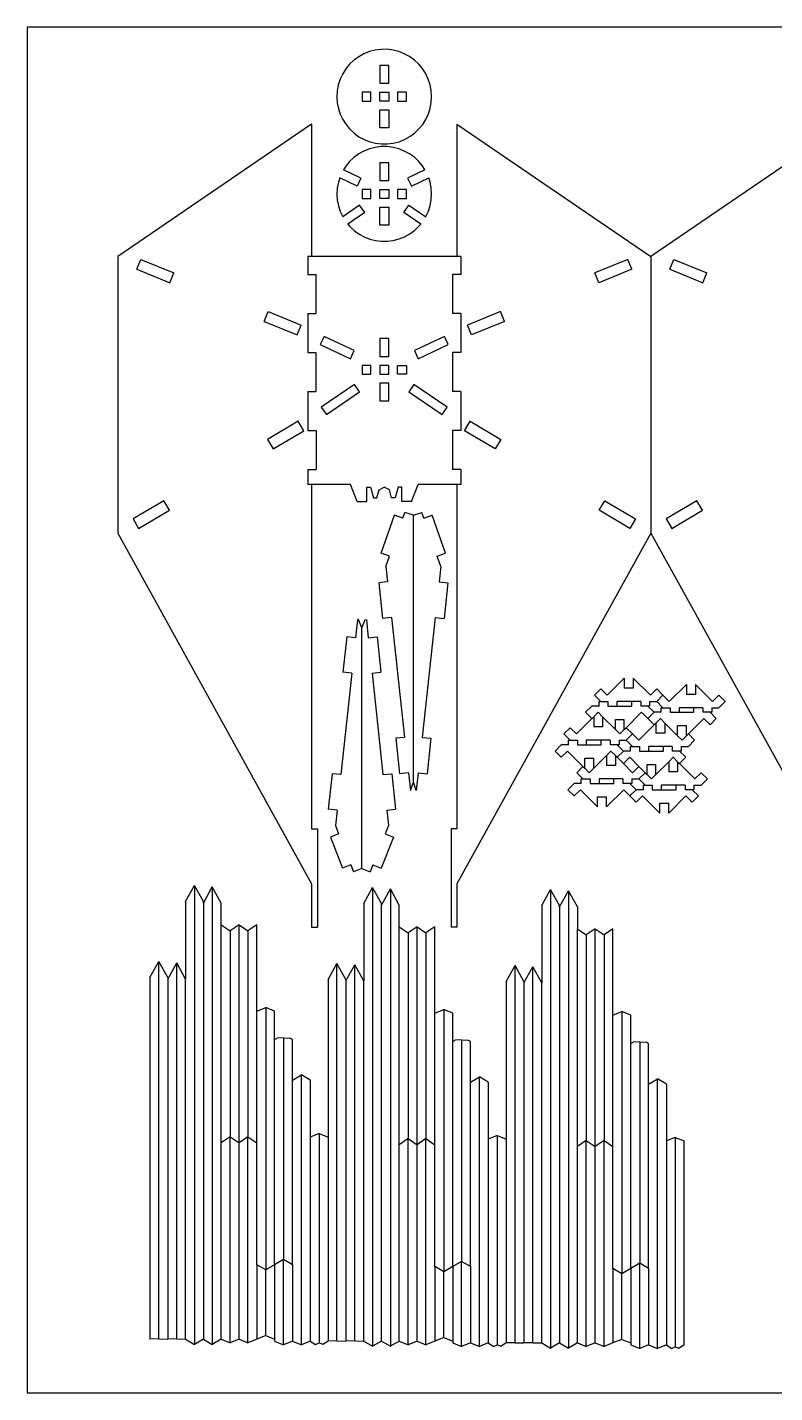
# Model space of a CAD drawing. Extents: x -622 to 622, y -231 to 231.
# Drawn here: x -622 to -370.1, y -228.5 to 231.5 of the extents above; entities that cross this region are included whole.
import ezdxf

# ---------------------------------------------------------------- set-up
doc = ezdxf.new("R2010")
doc.units = 0
doc.header["$MEASUREMENT"] = 0
doc.layers.get('0').update_dxf_attribs({"linetype": 'CONTINUOUS'})

msp = doc.modelspace()

# ---------------------------------------------------------------- linework, layer by layer
for p, q in [((-621.98, 231.49), (-621.98, -228.51)), ((-21.98, 231.49), (-621.98, 231.49)), ((-510.29, 221.59), (-511.91, 220.41)), ((-508.54, 222.57), (-510.29, 221.59)), ((-506.68, 223.31), (-508.54, 222.57)), ((-504.73, 223.81), (-506.68, 223.31)), ((-502.75, 224.07), (-504.73, 223.81)), ((-500.74, 224.08), (-502.75, 224.07)), ((-498.75, 223.83), (-500.74, 224.08)), ((-496.81, 223.34), (-498.75, 223.83)), ((-494.94, 222.6), (-496.81, 223.34)), ((-493.18, 221.64), (-494.94, 222.6)), ((-491.55, 220.47), (-493.18, 221.64)), ((-514.64, 217.49), (-515.71, 215.79)), ((-513.37, 219.03), (-514.64, 217.49)), ((-511.91, 220.41), (-513.37, 219.03)), ((-500.2, 218.63), (-503.2, 218.63)), ((-503.2, 218.63), (-503.2, 212.63)), ((-500.2, 212.63), (-500.2, 218.63)), ((-490.09, 219.1), (-491.55, 220.47)), ((-488.81, 217.56), (-490.09, 219.1)), ((-487.73, 215.87), (-488.81, 217.56)), ((-517.18, 212.06), (-517.55, 210.09)), ((-516.56, 213.97), (-517.18, 212.06)), ((-515.71, 215.79), (-516.56, 213.97)), ((-503.2, 212.63), (-500.2, 212.63)), ((-486.87, 214.06), (-487.73, 215.87)), ((-486.24, 212.15), (-486.87, 214.06)), ((-485.86, 210.18), (-486.24, 212.15)), ((-517.55, 210.09), (-517.67, 208.09)), ((-517.67, 208.09), (-517.53, 206.09)), ((-509.2, 209.64), (-509.2, 206.64)), ((-506.2, 209.64), (-509.2, 209.64)), ((-506.2, 206.64), (-506.2, 209.64)), ((-503.2, 206.64), (-503.2, 209.64)), ((-503.2, 209.64), (-500.2, 209.64)), ((-500.2, 209.64), (-500.2, 206.64)), ((-497.2, 209.64), (-497.2, 206.64)), ((-494.2, 209.64), (-497.2, 209.64)), ((-494.2, 206.64), (-494.2, 209.64)), ((-485.73, 208.18), (-485.86, 210.18)), ((-485.85, 206.18), (-485.73, 208.18)), ((-517.53, 206.09), (-517.15, 204.12)), ((-517.15, 204.12), (-516.53, 202.22)), ((-509.2, 206.64), (-506.2, 206.64)), ((-500.2, 206.64), (-503.2, 206.64)), ((-503.2, 197.64), (-503.2, 203.64)), ((-503.2, 203.64), (-500.2, 203.64)), ((-500.2, 203.64), (-500.2, 197.64)), ((-497.2, 206.64), (-494.2, 206.64)), ((-486.83, 202.3), (-486.22, 204.21)), ((-486.22, 204.21), (-485.85, 206.18)), ((-526.19, 198.88), (-591.53, 154.26)), ((-526.19, 198.88), (-526.19, 154.25)), ((-516.53, 202.22), (-515.67, 200.4)), ((-515.67, 200.4), (-514.59, 198.71)), ((-514.59, 198.71), (-513.31, 197.17)), ((-490.03, 197.24), (-488.75, 198.79)), ((-488.75, 198.79), (-487.68, 200.48)), ((-487.68, 200.48), (-486.83, 202.3)), ((-477.2, 198.88), (-411.86, 154.26)), ((-477.2, 198.88), (-477.2, 154.25)), ((-346.52, 198.88), (-411.86, 154.26)), ((-513.31, 197.17), (-511.84, 195.8)), ((-511.84, 195.8), (-510.22, 194.63)), ((-510.22, 194.63), (-508.46, 193.67)), ((-508.46, 193.67), (-506.59, 192.94)), ((-500.2, 197.64), (-503.2, 197.64)), ((-496.72, 192.96), (-494.86, 193.71)), ((-494.86, 193.71), (-493.1, 194.68)), ((-493.1, 194.68), (-491.48, 195.86)), ((-491.48, 195.86), (-490.03, 197.24)), ((-510.29, 188.82), (-511.91, 187.63)), ((-508.54, 189.79), (-510.29, 188.82)), ((-506.67, 190.53), (-508.54, 189.79)), ((-504.73, 191.03), (-506.67, 190.53)), ((-506.59, 192.94), (-504.65, 192.44)), ((-502.74, 191.29), (-504.73, 191.03)), ((-504.65, 192.44), (-502.66, 192.2)), ((-500.74, 191.3), (-502.74, 191.29)), ((-502.66, 192.2), (-500.65, 192.2)), ((-498.75, 191.05), (-500.74, 191.3)), ((-500.65, 192.2), (-498.66, 192.46)), ((-496.8, 190.56), (-498.75, 191.05)), ((-498.66, 192.46), (-496.72, 192.96)), ((-494.94, 189.82), (-496.8, 190.56)), ((-493.18, 188.86), (-494.94, 189.82)), ((-491.55, 187.69), (-493.18, 188.86)), ((-514.64, 184.71), (-515.41, 183.48)), ((-513.37, 186.25), (-514.64, 184.71)), ((-511.91, 187.63), (-513.37, 186.25)), ((-503.2, 185.85), (-503.2, 179.85)), ((-500.2, 185.85), (-503.2, 185.85)), ((-500.2, 179.85), (-500.2, 185.85)), ((-490.09, 186.32), (-491.55, 187.69)), ((-488.8, 184.78), (-490.09, 186.32)), ((-487.98, 183.49), (-488.8, 184.78)), ((-516.7, 180.77), (-517.17, 179.28)), ((-510.83, 178.01), (-516.7, 180.77)), ((-509.55, 180.72), (-515.41, 183.48)), ((-509.55, 180.72), (-510.83, 178.01)), ((-503.2, 179.85), (-500.2, 179.85)), ((-487.98, 183.49), (-493.84, 180.72)), ((-493.84, 180.72), (-492.56, 178.01)), ((-492.56, 178.01), (-486.7, 180.77)), ((-486.24, 179.37), (-486.7, 180.77)), ((-517.54, 177.31), (-517.66, 175.31)), ((-517.66, 175.31), (-517.53, 173.31)), ((-517.17, 179.28), (-517.54, 177.31)), ((-509.19, 176.86), (-509.19, 173.86)), ((-506.19, 176.86), (-509.19, 176.86)), ((-506.19, 173.86), (-506.19, 176.86)), ((-503.2, 176.86), (-500.2, 176.86)), ((-503.2, 173.86), (-503.2, 176.86)), ((-500.2, 176.86), (-500.2, 173.86)), ((-494.2, 176.86), (-497.2, 176.86)), ((-497.2, 176.86), (-497.2, 173.86)), ((-494.2, 173.86), (-494.2, 176.86)), ((-485.86, 177.4), (-486.24, 179.37)), ((-485.73, 175.4), (-485.86, 177.4)), ((-485.85, 173.4), (-485.73, 175.4)), ((-517.53, 173.31), (-517.15, 171.34)), ((-517.15, 171.34), (-516.53, 169.44)), ((-509.99, 171.55), (-515.69, 167.66)), ((-508.3, 169.07), (-509.99, 171.55)), ((-509.19, 173.86), (-506.19, 173.86)), ((-500.2, 173.86), (-503.2, 173.86)), ((-503.2, 164.86), (-503.2, 170.86)), ((-503.2, 170.86), (-500.2, 170.86)), ((-500.2, 170.86), (-500.2, 164.86)), ((-497.2, 173.86), (-494.2, 173.86)), ((-495.1, 169.07), (-493.41, 171.55)), ((-493.41, 171.55), (-487.71, 167.66)), ((-486.83, 169.52), (-486.22, 171.43)), ((-486.22, 171.43), (-485.85, 173.4)), ((-516.53, 169.44), (-515.69, 167.66)), ((-508.3, 169.07), (-513.98, 165.2)), ((-489.42, 165.2), (-495.1, 169.07)), ((-487.71, 167.66), (-487.68, 167.7)), ((-487.68, 167.7), (-486.83, 169.52)), ((-513.98, 165.2), (-513.31, 164.39)), ((-513.31, 164.39), (-511.84, 163.02)), ((-511.84, 163.02), (-510.21, 161.85)), ((-510.21, 161.85), (-508.45, 160.89)), ((-500.2, 164.86), (-503.2, 164.86)), ((-494.86, 160.93), (-493.1, 161.9)), ((-493.1, 161.9), (-491.48, 163.08)), ((-491.48, 163.08), (-490.02, 164.46)), ((-490.02, 164.46), (-489.42, 165.2)), ((-508.45, 160.89), (-506.59, 160.16)), ((-506.59, 160.16), (-504.64, 159.66)), ((-504.64, 159.66), (-502.65, 159.42)), ((-502.65, 159.42), (-500.65, 159.42)), ((-500.65, 159.42), (-498.66, 159.68)), ((-498.66, 159.68), (-496.72, 160.18)), ((-496.72, 160.18), (-494.86, 160.93)), ((-591.53, 154.26), (-591.53, 61.06)), ((-585.1, 149.98), (-583.75, 153.28)), ((-583.75, 153.28), (-572.64, 148.74)), ((-527.49, 154.25), (-527.49, 148.25)), ((-526.19, 154.25), (-527.49, 154.25)), ((-477.2, 154.25), (-526.19, 154.25)), ((-475.9, 154.25), (-477.2, 154.25)), ((-475.9, 154.25), (-475.9, 148.25)), ((-419.64, 153.28), (-430.75, 148.74)), ((-418.29, 149.98), (-419.64, 153.28)), ((-411.86, 154.26), (-411.86, 61.06)), ((-405.44, 149.98), (-404.09, 153.28)), ((-404.09, 153.28), (-392.98, 148.74)), ((-585.1, 149.98), (-573.99, 145.44)), ((-573.99, 145.44), (-572.64, 148.74)), ((-527.49, 148.25), (-524.71, 148.25)), ((-524.71, 148.25), (-524.71, 135.1)), ((-478.68, 148.25), (-478.68, 135.1)), ((-475.9, 148.25), (-478.68, 148.25)), ((-429.4, 145.44), (-430.75, 148.74)), ((-418.29, 149.98), (-429.4, 145.44)), ((-405.44, 149.98), (-394.33, 145.44)), ((-394.33, 145.44), (-392.98, 148.74)), ((-542.16, 132.43), (-540.81, 135.74)), ((-540.81, 135.74), (-529.7, 131.2)), ((-527.49, 135.1), (-524.71, 135.1)), ((-527.49, 135.1), (-527.49, 121.96)), ((-475.9, 135.1), (-478.68, 135.1)), ((-475.9, 135.1), (-475.9, 121.96)), ((-462.59, 135.74), (-473.69, 131.2)), ((-461.24, 132.43), (-462.59, 135.74)), ((-542.16, 132.43), (-531.05, 127.9)), ((-531.05, 127.9), (-529.7, 131.2)), ((-472.34, 127.9), (-473.69, 131.2)), ((-461.24, 132.43), (-472.34, 127.9)), ((-521.99, 127.34), (-523.27, 124.63)), ((-523.27, 124.63), (-513.13, 119.85)), ((-511.86, 122.56), (-521.99, 127.34)), ((-503.2, 126.61), (-503.2, 120.61)), ((-500.2, 126.61), (-503.2, 126.61)), ((-500.2, 120.61), (-500.2, 126.61)), ((-481.4, 127.34), (-491.54, 122.56)), ((-490.26, 119.85), (-480.12, 124.63)), ((-480.12, 124.63), (-481.4, 127.34)), ((-527.49, 121.96), (-524.71, 121.96)), ((-524.71, 121.96), (-524.71, 108.81)), ((-513.13, 119.85), (-511.86, 122.56)), ((-503.2, 120.61), (-500.2, 120.61)), ((-491.54, 122.56), (-490.26, 119.85)), ((-478.68, 121.96), (-478.68, 108.81)), ((-475.9, 121.96), (-478.68, 121.96)), ((-509.19, 117.61), (-509.19, 114.61)), ((-506.19, 117.61), (-509.19, 117.61)), ((-506.19, 114.61), (-506.19, 117.61)), ((-500.2, 117.61), (-503.2, 117.61)), ((-503.2, 117.61), (-503.2, 114.61)), ((-500.2, 114.61), (-500.2, 117.61)), ((-497.2, 117.61), (-494.2, 117.61)), ((-497.2, 114.61), (-497.2, 117.61)), ((-494.2, 117.61), (-494.2, 114.61)), ((-511.68, 111.14), (-522.91, 103.5)), ((-509.99, 108.66), (-511.68, 111.14)), ((-509.19, 114.61), (-506.19, 114.61)), ((-503.2, 114.61), (-500.2, 114.61)), ((-503.19, 111.61), (-503.19, 105.61)), ((-500.19, 111.61), (-503.19, 111.61)), ((-500.19, 105.61), (-500.19, 111.61)), ((-494.2, 114.61), (-497.2, 114.61)), ((-491.71, 111.14), (-493.4, 108.66)), ((-480.48, 103.5), (-491.71, 111.14)), ((-527.49, 108.81), (-524.71, 108.81)), ((-527.49, 108.81), (-527.49, 95.67)), ((-521.22, 101.02), (-509.99, 108.66)), ((-493.4, 108.66), (-482.17, 101.02)), ((-475.9, 108.81), (-478.68, 108.81)), ((-475.9, 108.81), (-475.9, 95.67)), ((-522.91, 103.5), (-521.22, 101.02)), ((-503.19, 105.61), (-500.19, 105.61)), ((-482.17, 101.02), (-480.48, 103.5)), ((-530.66, 98.75), (-541, 92.67)), ((-528.78, 95.55), (-530.66, 98.75)), ((-474.61, 95.55), (-472.73, 98.75)), ((-472.73, 98.75), (-462.39, 92.67)), ((-541, 92.67), (-539.11, 89.46)), ((-539.11, 89.46), (-528.78, 95.55)), ((-527.49, 95.67), (-524.69, 95.67)), ((-524.69, 95.67), (-524.69, 82.52)), ((-478.7, 95.67), (-478.7, 82.52)), ((-475.9, 95.67), (-478.7, 95.67)), ((-464.28, 89.46), (-474.61, 95.55)), ((-462.39, 92.67), (-464.28, 89.46)), ((-527.49, 82.52), (-524.69, 82.52)), ((-527.49, 82.52), (-527.49, 77.52)), ((-475.9, 82.52), (-478.7, 82.52)), ((-475.9, 82.52), (-475.9, 77.52)), ((-526.19, 77.52), (-527.49, 77.52)), ((-513.07, 77.52), (-526.19, 77.52)), ((-526.19, 77.52), (-526.19, -38.53)), ((-510.88, 71.73), (-513.07, 77.52)), ((-507.62, 71.73), (-507.62, 76.62)), ((-507.62, 76.62), (-506.35, 76.62)), ((-506.35, 76.62), (-505.36, 73)), ((-504.18, 73), (-503.46, 75.62)), ((-503.46, 75.62), (-501.7, 76.62)), ((-499.93, 75.62), (-501.7, 76.62)), ((-499.21, 73), (-499.93, 75.62)), ((-497.04, 76.62), (-498.03, 73)), ((-495.77, 76.62), (-497.04, 76.62)), ((-495.77, 71.73), (-495.77, 76.62)), ((-492.51, 71.73), (-490.32, 77.52)), ((-477.2, 77.52), (-490.32, 77.52)), ((-475.9, 77.52), (-477.2, 77.52)), ((-477.2, 77.52), (-477.2, -38.53)), ((-576, 71.97), (-586.34, 65.88)), ((-574.12, 68.79), (-576, 71.97)), ((-510.88, 71.73), (-507.62, 71.73)), ((-505.36, 73), (-504.18, 73)), ((-498.03, 73), (-499.21, 73)), ((-492.51, 71.73), (-495.77, 71.73)), ((-429.27, 68.79), (-427.39, 71.97)), ((-427.39, 71.97), (-417.05, 65.88)), ((-396.34, 71.97), (-406.67, 65.88)), ((-394.46, 68.79), (-396.34, 71.97)), ((-586.34, 65.88), (-584.46, 62.69)), ((-584.46, 62.69), (-574.12, 68.79)), ((-502.72, 54.3), (-498.23, 67.12)), ((-495.4, 66.13), (-498.23, 67.12)), ((-495.4, 66.13), (-494.72, 68.07)), ((-491.89, 67.08), (-494.72, 68.07)), ((-491.89, 67.08), (-489.06, 68.07)), ((-491.89, -22.78), (-491.89, 67.08)), ((-488.38, 66.13), (-489.06, 68.07)), ((-488.38, 66.13), (-485.55, 67.12)), ((-481.07, 54.3), (-485.55, 67.12)), ((-418.93, 62.69), (-429.27, 68.79)), ((-417.05, 65.88), (-418.93, 62.69)), ((-406.67, 65.88), (-404.79, 62.69)), ((-404.79, 62.69), (-394.46, 68.79)), ((-591.53, 61.06), (-526.19, -57.08)), ((-411.86, 61.06), (-477.2, -57.08)), ((-411.86, 61.06), (-346.52, -57.08)), ((-499.89, 53.31), (-502.72, 54.3)), ((-501.12, 49.79), (-499.89, 53.31)), ((-483.9, 53.31), (-481.07, 54.3)), ((-482.67, 49.79), (-483.9, 53.31)), ((-501.12, 49.79), (-500.56, 44.63)), ((-482.67, 49.79), (-483.23, 44.63)), ((-500.56, 44.63), (-503.54, 44.3)), ((-503.54, 44.3), (-502.24, 32.37)), ((-483.23, 44.63), (-480.25, 44.3)), ((-480.25, 44.3), (-481.55, 32.37)), ((-499.25, 32.7), (-502.24, 32.37)), ((-499.25, 32.7), (-494.84, -7.72)), ((-484.53, 32.7), (-488.95, -7.72)), ((-484.53, 32.7), (-481.55, 32.37)), ((-510.74, 31.82), (-511.38, 25.85)), ((-510.34, 31.98), (-510.74, 31.82)), ((-509.24, 29.19), (-510.34, 31.98)), ((-509.24, 29.19), (-508.14, 31.98)), ((-509.24, -51.92), (-509.24, 29.19)), ((-508.14, 31.98), (-507.74, 31.82)), ((-507.74, 31.82), (-507.1, 25.85)), ((-514.37, 26.17), (-515.64, 14.24)), ((-511.38, 25.85), (-514.37, 26.17)), ((-507.1, 25.85), (-504.12, 26.17)), ((-504.12, 26.17), (-502.84, 14.24)), ((-512.66, 13.92), (-516.33, -20.28)), ((-512.66, 13.92), (-515.64, 14.24)), ((-505.82, 13.92), (-502.84, 14.24)), ((-505.82, 13.92), (-502.16, -20.28)), ((-426.62, 6.46), (-420.82, 12.26)), ((-420.82, 12.26), (-420.82, 8.84)), ((-412.02, 6.46), (-417.82, 12.26)), ((-417.82, 12.26), (-417.82, 8.84)), ((-405.66, 4.34), (-399.86, 10.14)), ((-399.86, 10.14), (-399.86, 6.72)), ((-391.06, 4.34), (-396.86, 10.14)), ((-396.86, 10.14), (-396.86, 6.72)), ((-428.74, 8.58), (-430.86, 6.46)), ((-428.74, 4.34), (-430.86, 6.46)), ((-426.62, 6.46), (-428.74, 8.58)), ((-417.82, 8.84), (-420.82, 8.84)), ((-412.02, 6.46), (-409.9, 8.58)), ((-409.9, 8.58), (-407.78, 6.46)), ((-409.9, 4.34), (-407.78, 6.46)), ((-405.66, 4.34), (-407.78, 6.46)), ((-396.86, 6.72), (-399.86, 6.72)), ((-391.06, 4.34), (-388.94, 6.46)), ((-388.94, 6.46), (-386.82, 4.34)), ((-431.74, 2.84), (-433.86, 0.72)), ((-431.74, -1.4), (-433.86, 0.72)), ((-429.34, 2.84), (-431.74, 2.84)), ((-429.62, 0.72), (-431.12, -0.78)), ((-429.62, 0.72), (-428.12, -0.78)), ((-429.34, 4.34), (-428.74, 4.34)), ((-429.34, 2.84), (-429.34, 4.34)), ((-428.74, 4.34), (-426.34, 4.34)), ((-426.34, 4.34), (-426.34, 2.84)), ((-426.34, 2.84), (-423.34, 2.84)), ((-423.34, 4.34), (-423.34, 2.84)), ((-418.3, 4.34), (-423.34, 4.34)), ((-423.34, 2.84), (-418.3, 2.84)), ((-415.02, 0.72), (-420.2, -4.46)), ((-415.3, 4.34), (-418.3, 4.34)), ((-418.3, 2.84), (-418.3, 4.34)), ((-415.3, 4.34), (-415.3, 2.84)), ((-412.9, 2.84), (-415.3, 2.84)), ((-415.02, 0.72), (-412.9, -1.4)), ((-412.3, 2.84), (-412.9, 2.84)), ((-412.9, 2.84), (-410.78, 0.72)), ((-410.78, 0.72), (-412.9, -1.4)), ((-412.3, 4.34), (-412.3, 2.84)), ((-412.3, 4.34), (-409.9, 4.34)), ((-408.38, 0.72), (-410.78, 0.72)), ((-407.78, 2.22), (-409.9, 4.34)), ((-408.38, 2.22), (-407.78, 2.22)), ((-408.38, 0.72), (-408.38, 2.22)), ((-407.78, 2.22), (-405.38, 2.22)), ((-405.38, 2.22), (-405.38, 0.72)), ((-405.38, 0.72), (-402.38, 0.72)), ((-402.38, 2.22), (-402.38, 0.72)), ((-397.34, 2.22), (-402.38, 2.22)), ((-402.38, 0.72), (-397.34, 0.72)), ((-394.34, 2.22), (-397.34, 2.22)), ((-397.34, 0.72), (-397.34, 2.22)), ((-394.34, 2.22), (-394.34, 0.72)), ((-391.94, 0.72), (-394.34, 0.72)), ((-391.34, 0.72), (-391.94, 0.72)), ((-391.94, 0.72), (-389.82, -1.4)), ((-391.34, 2.22), (-391.34, 0.72)), ((-391.34, 2.22), (-388.94, 2.22)), ((-388.94, 2.22), (-386.82, 4.34)), ((-439.04, -4.46), (-441.16, -6.58)), ((-436.92, -6.58), (-439.04, -4.46)), ((-436.92, -6.58), (-431.74, -1.4)), ((-431.74, -1.4), (-431.12, -0.78)), ((-431.12, -0.78), (-431.12, -4.2)), ((-428.12, -4.2), (-431.12, -4.2)), ((-428.12, -0.78), (-428.12, -4.2)), ((-423.82, -5.08), (-428.12, -0.78)), ((-423.82, -5.08), (-423.82, -1.66)), ((-423.82, -1.66), (-420.82, -1.66)), ((-420.82, -5.08), (-420.82, -1.66)), ((-420.82, -5.08), (-420.2, -4.46)), ((-420.2, -4.46), (-418.08, -6.58)), ((-415.95, -8.7), (-410.78, -3.52)), ((-410.78, -3.52), (-412.9, -1.4)), ((-410.78, -3.52), (-410.16, -2.9)), ((-408.66, -1.4), (-410.16, -2.9)), ((-410.16, -2.9), (-410.16, -6.32)), ((-408.66, -1.4), (-407.16, -2.9)), ((-407.16, -2.9), (-407.16, -6.32)), ((-402.86, -7.2), (-407.16, -2.9)), ((-402.86, -7.2), (-402.86, -3.78)), ((-402.86, -3.78), (-399.86, -3.78)), ((-399.86, -7.2), (-399.86, -3.78)), ((-394.06, -1.4), (-399.24, -6.58)), ((-394.06, -1.4), (-391.94, -3.52)), ((-391.94, -3.52), (-389.82, -1.4)), ((-494.84, -7.72), (-497.82, -8.04)), ((-497.82, -8.04), (-496.52, -19.97)), ((-488.95, -7.72), (-485.96, -8.04)), ((-485.96, -8.04), (-487.27, -19.97)), ((-439.04, -8.7), (-441.16, -6.58)), ((-439.64, -8.7), (-439.04, -8.7)), ((-439.64, -10.2), (-439.64, -8.7)), ((-439.04, -8.7), (-436.64, -8.7)), ((-436.64, -8.7), (-436.64, -10.2)), ((-433.64, -8.7), (-433.64, -10.2)), ((-428.6, -8.7), (-433.64, -8.7)), ((-425.6, -8.7), (-428.6, -8.7)), ((-428.6, -10.2), (-428.6, -8.7)), ((-425.6, -8.7), (-425.6, -10.2)), ((-422.32, -6.58), (-423.82, -5.08)), ((-422.6, -8.7), (-422.6, -10.2)), ((-422.6, -8.7), (-420.2, -8.7)), ((-422.32, -6.58), (-420.82, -5.08)), ((-420.2, -8.7), (-418.08, -6.58)), ((-418.08, -10.82), (-420.2, -8.7)), ((-415.95, -8.7), (-418.08, -6.58)), ((-407.16, -6.32), (-410.16, -6.32)), ((-401.36, -8.7), (-402.86, -7.2)), ((-401.36, -8.7), (-399.86, -7.2)), ((-399.86, -7.2), (-399.24, -6.58)), ((-399.24, -6.58), (-397.11, -8.7)), ((-399.24, -10.82), (-397.11, -8.7)), ((-442.04, -10.2), (-444.16, -12.32)), ((-442.04, -14.44), (-444.16, -12.32)), ((-439.64, -10.2), (-442.04, -10.2)), ((-439.92, -12.32), (-442.04, -14.44)), ((-439.92, -12.32), (-434.74, -17.5)), ((-436.64, -10.2), (-433.64, -10.2)), ((-433.64, -10.2), (-428.6, -10.2)), ((-425.32, -12.32), (-426.82, -13.82)), ((-423.2, -10.2), (-425.6, -10.2)), ((-425.32, -12.32), (-423.82, -13.82)), ((-423.2, -10.2), (-421.08, -12.32)), ((-422.6, -10.2), (-423.2, -10.2)), ((-421.08, -12.32), (-423.2, -14.44)), ((-418.68, -12.32), (-421.08, -12.32)), ((-418.68, -10.82), (-418.08, -10.82)), ((-418.68, -12.32), (-418.68, -10.82)), ((-418.08, -10.82), (-415.68, -10.82)), ((-415.68, -10.82), (-415.68, -12.32)), ((-415.68, -12.32), (-412.68, -12.32)), ((-412.68, -10.82), (-412.68, -12.32)), ((-407.64, -10.82), (-412.68, -10.82)), ((-412.68, -12.32), (-407.64, -12.32)), ((-404.64, -10.82), (-407.64, -10.82)), ((-407.64, -12.32), (-407.64, -10.82)), ((-404.64, -10.82), (-404.64, -12.32)), ((-402.24, -12.32), (-404.64, -12.32)), ((-401.64, -12.32), (-402.24, -12.32)), ((-402.24, -12.32), (-400.11, -14.44)), ((-401.64, -10.82), (-401.64, -12.32)), ((-401.64, -10.82), (-399.24, -10.82)), ((-434.74, -17.5), (-436.86, -19.62)), ((-434.74, -17.5), (-434.12, -18.12)), ((-434.12, -18.12), (-434.12, -14.7)), ((-434.12, -14.7), (-431.12, -14.7)), ((-432.62, -19.62), (-434.12, -18.12)), ((-432.62, -19.62), (-431.12, -18.12)), ((-426.82, -13.82), (-431.12, -18.12)), ((-431.12, -18.12), (-431.12, -14.7)), ((-426.82, -13.82), (-426.82, -17.24)), ((-423.82, -17.24), (-426.82, -17.24)), ((-423.82, -13.82), (-423.82, -17.24)), ((-423.2, -14.44), (-423.82, -13.82)), ((-421.08, -16.56), (-423.2, -14.44)), ((-418.95, -14.44), (-421.08, -16.56)), ((-418.02, -19.62), (-421.08, -16.56)), ((-418.95, -14.44), (-415.9, -17.5)), ((-418.02, -19.62), (-415.9, -17.5)), ((-415.9, -17.5), (-413.78, -19.62)), ((-413.16, -20.24), (-413.16, -16.82)), ((-413.16, -16.82), (-410.16, -16.82)), ((-405.86, -15.94), (-410.16, -20.24)), ((-410.16, -20.24), (-410.16, -16.82)), ((-404.36, -14.44), (-405.86, -15.94)), ((-405.86, -15.94), (-405.86, -19.36)), ((-404.36, -14.44), (-402.86, -15.94)), ((-402.86, -15.94), (-402.86, -19.36)), ((-402.86, -15.94), (-402.24, -16.56)), ((-402.24, -16.56), (-400.11, -14.44)), ((-397.06, -21.74), (-402.24, -16.56)), ((-519.31, -19.96), (-520.59, -31.89)), ((-516.33, -20.28), (-519.31, -19.96)), ((-502.16, -20.28), (-499.17, -19.96)), ((-499.17, -19.96), (-497.9, -31.89)), ((-493.53, -19.64), (-496.52, -19.97)), ((-493.53, -19.64), (-492.88, -25.61)), ((-492.88, -25.61), (-491.89, -22.78)), ((-490.9, -25.61), (-491.89, -22.78)), ((-490.25, -19.64), (-490.9, -25.61)), ((-490.25, -19.64), (-487.27, -19.97)), ((-434.74, -21.74), (-436.86, -19.62)), ((-435.34, -21.74), (-434.74, -21.74)), ((-435.34, -23.24), (-435.34, -21.74)), ((-434.74, -21.74), (-432.34, -21.74)), ((-432.34, -21.74), (-432.34, -23.24)), ((-429.34, -21.74), (-429.34, -23.24)), ((-424.3, -21.74), (-429.34, -21.74)), ((-424.3, -23.24), (-424.3, -21.74)), ((-421.3, -21.74), (-424.3, -21.74)), ((-421.3, -21.74), (-421.3, -23.24)), ((-418.3, -21.74), (-418.3, -23.24)), ((-418.3, -21.74), (-415.9, -21.74)), ((-415.9, -21.74), (-413.78, -19.62)), ((-413.78, -23.86), (-415.9, -21.74)), ((-413.78, -19.62), (-413.16, -20.24)), ((-411.66, -21.74), (-413.16, -20.24)), ((-411.66, -21.74), (-410.16, -20.24)), ((-402.86, -19.36), (-405.86, -19.36)), ((-397.06, -21.74), (-394.94, -19.62)), ((-394.94, -19.62), (-392.82, -21.74)), ((-394.94, -23.86), (-392.82, -21.74)), ((-437.74, -23.24), (-439.86, -25.36)), ((-437.74, -27.48), (-439.86, -25.36)), ((-435.34, -23.24), (-437.74, -23.24)), ((-435.62, -25.36), (-437.74, -27.48)), ((-435.62, -25.36), (-429.82, -31.16)), ((-432.34, -23.24), (-429.34, -23.24)), ((-429.34, -23.24), (-424.3, -23.24)), ((-421.02, -25.36), (-426.82, -31.16)), ((-418.9, -23.24), (-421.3, -23.24)), ((-421.02, -25.36), (-418.9, -27.48)), ((-418.9, -23.24), (-416.78, -25.36)), ((-418.3, -23.24), (-418.9, -23.24)), ((-416.78, -25.36), (-418.9, -27.48)), ((-416.78, -29.6), (-418.9, -27.48)), ((-414.38, -25.36), (-416.78, -25.36)), ((-414.66, -27.48), (-416.78, -29.6)), ((-414.66, -27.48), (-408.86, -33.28)), ((-414.38, -23.86), (-413.78, -23.86)), ((-414.38, -25.36), (-414.38, -23.86)), ((-413.78, -23.86), (-411.38, -23.86)), ((-411.38, -23.86), (-411.38, -25.36)), ((-411.38, -25.36), (-408.38, -25.36)), ((-408.38, -23.86), (-408.38, -25.36)), ((-403.34, -23.86), (-408.38, -23.86)), ((-408.38, -25.36), (-403.34, -25.36)), ((-400.06, -27.48), (-405.86, -33.28)), ((-400.34, -23.86), (-403.34, -23.86)), ((-403.34, -25.36), (-403.34, -23.86)), ((-400.34, -23.86), (-400.34, -25.36)), ((-397.94, -25.36), (-400.34, -25.36)), ((-400.06, -27.48), (-397.94, -29.6)), ((-397.34, -25.36), (-397.94, -25.36)), ((-397.94, -25.36), (-395.82, -27.48)), ((-397.94, -29.6), (-395.82, -27.48)), ((-397.34, -23.86), (-397.34, -25.36)), ((-397.34, -23.86), (-394.94, -23.86)), ((-517.6, -32.21), (-520.59, -31.89)), ((-500.88, -32.21), (-497.9, -31.89)), ((-429.82, -31.16), (-429.82, -27.74)), ((-429.82, -27.74), (-426.82, -27.74)), ((-426.82, -31.16), (-426.82, -27.74)), ((-408.86, -33.28), (-408.86, -29.86)), ((-408.86, -29.86), (-405.86, -29.86)), ((-405.86, -33.28), (-405.86, -29.86)), ((-517.6, -32.21), (-518.16, -37.43)), ((-500.88, -32.21), (-500.32, -37.43)), ((-526.19, -38.53), (-524.19, -38.53)), ((-524.19, -38.53), (-524.19, -71.63)), ((-517.07, -40.22), (-519.86, -41.31)), ((-519.86, -41.31), (-515.76, -51.75)), ((-518.16, -37.43), (-517.07, -40.22)), ((-498.63, -41.31), (-502.73, -51.75)), ((-500.32, -37.43), (-501.42, -40.22)), ((-501.42, -40.22), (-498.63, -41.31)), ((-477.2, -38.53), (-479.2, -38.53)), ((-479.2, -38.53), (-479.2, -71.63)), ((-512.97, -50.65), (-515.76, -51.75)), ((-512.97, -50.65), (-512.03, -53.02)), ((-509.24, -51.92), (-512.03, -53.02)), ((-509.24, -51.92), (-506.45, -53.02)), ((-505.52, -50.65), (-506.45, -53.02)), ((-505.52, -50.65), (-502.73, -51.75)), ((-568.64, -63.06), (-565.64, -57.63)), ((-562.64, -63.06), (-565.64, -57.63)), ((-565.64, -57.63), (-565.64, -212.22)), ((-562.64, -63.56), (-559.64, -58.13)), ((-556.64, -63.56), (-559.64, -58.13)), ((-559.64, -58.13), (-559.64, -212.22)), ((-526.19, -57.08), (-526.19, -71.63)), ((-508.64, -63.71), (-505.64, -58.28)), ((-505.64, -58.28), (-505.64, -212.87)), ((-502.64, -63.71), (-505.64, -58.28)), ((-502.64, -64.21), (-499.64, -58.78)), ((-499.64, -58.78), (-499.64, -212.87)), ((-496.64, -64.21), (-499.64, -58.78)), ((-477.2, -57.08), (-477.2, -71.63)), ((-448.64, -64.36), (-445.64, -58.94)), ((-445.64, -58.94), (-445.64, -213.53)), ((-442.64, -64.36), (-445.64, -58.94)), ((-442.64, -64.86), (-439.64, -59.44)), ((-436.64, -64.86), (-439.64, -59.44)), ((-439.64, -59.44), (-439.64, -213.53)), ((-568.64, -63.06), (-568.64, -89.14)), ((-562.64, -63.56), (-562.64, -63.06)), ((-562.64, -63.56), (-562.64, -210.45)), ((-556.64, -70.91), (-556.64, -63.56)), ((-508.64, -63.71), (-508.64, -89.8)), ((-502.64, -64.21), (-502.64, -63.71)), ((-502.64, -211.11), (-502.64, -64.21)), ((-496.64, -71.57), (-496.64, -64.21)), ((-448.64, -64.36), (-448.64, -90.45)), ((-442.64, -64.86), (-442.64, -64.36)), ((-442.64, -64.86), (-442.64, -211.76)), ((-436.64, -64.86), (-436.64, -72.22)), ((-556.64, -144.31), (-556.64, -70.91)), ((-556.64, -70.91), (-553.64, -72.89)), ((-550.64, -70.91), (-553.64, -72.89)), ((-553.64, -72.89), (-553.64, -142.26)), ((-550.64, -144.31), (-550.64, -70.91)), ((-550.64, -70.91), (-547.64, -72.89)), ((-544.64, -70.91), (-547.64, -72.89)), ((-547.64, -72.89), (-547.64, -142.26)), ((-544.64, -99.98), (-544.64, -70.91)), ((-526.19, -71.63), (-524.19, -71.63)), ((-496.64, -144.96), (-496.64, -71.57)), ((-496.64, -71.57), (-493.64, -73.55)), ((-490.64, -71.57), (-493.64, -73.55)), ((-493.64, -73.55), (-493.64, -142.91)), ((-490.64, -144.96), (-490.64, -71.57)), ((-490.64, -71.57), (-487.64, -73.55)), ((-484.64, -71.57), (-487.64, -73.55)), ((-487.64, -73.55), (-487.64, -142.91)), ((-484.64, -100.63), (-484.64, -71.57)), ((-477.2, -71.63), (-479.2, -71.63)), ((-436.64, -72.22), (-433.64, -74.2)), ((-436.64, -145.61), (-436.64, -72.22)), ((-430.64, -72.22), (-433.64, -74.2)), ((-430.64, -72.22), (-427.64, -74.2)), ((-430.64, -145.61), (-430.64, -72.22)), ((-424.64, -72.22), (-427.64, -74.2)), ((-424.64, -101.29), (-424.64, -72.22)), ((-433.64, -74.2), (-433.64, -143.56)), ((-427.64, -74.2), (-427.64, -143.56)), ((-580.64, -88.64), (-577.64, -83.22)), ((-574.64, -88.64), (-577.64, -83.22)), ((-577.64, -210.37), (-577.64, -83.22)), ((-574.64, -89.14), (-571.64, -83.72)), ((-571.64, -210.37), (-571.64, -83.72)), ((-568.64, -89.14), (-571.64, -83.72)), ((-520.64, -89.3), (-517.64, -83.87)), ((-517.64, -211.03), (-517.64, -83.87)), ((-514.64, -89.3), (-517.64, -83.87)), ((-514.64, -89.8), (-511.64, -84.37)), ((-508.64, -89.8), (-511.64, -84.37)), ((-511.64, -211.03), (-511.64, -84.37)), ((-460.64, -89.95), (-457.64, -84.53)), ((-454.64, -89.95), (-457.64, -84.53)), ((-457.64, -211.68), (-457.64, -84.53)), ((-454.64, -90.45), (-451.64, -85.03)), ((-448.64, -90.45), (-451.64, -85.03)), ((-451.64, -211.68), (-451.64, -85.03)), ((-580.64, -88.64), (-580.64, -210.45)), ((-574.64, -88.64), (-574.64, -89.14)), ((-574.64, -89.14), (-574.64, -210.45)), ((-568.64, -210.45), (-568.64, -89.14)), ((-520.64, -89.3), (-520.64, -142.4)), ((-514.64, -89.3), (-514.64, -89.8)), ((-514.64, -89.8), (-514.64, -211.11)), ((-508.64, -211.11), (-508.64, -89.8)), ((-460.64, -89.95), (-460.64, -143.05)), ((-454.64, -89.95), (-454.64, -90.45)), ((-454.64, -90.45), (-454.64, -211.76)), ((-448.64, -211.76), (-448.64, -90.45)), ((-544.64, -99.98), (-541.64, -98.75)), ((-544.64, -144.31), (-544.64, -99.98)), ((-541.64, -98.75), (-541.64, -187.14)), ((-538.64, -99.98), (-541.64, -98.75)), ((-538.64, -109.57), (-538.64, -99.98)), ((-484.64, -100.63), (-481.64, -99.41)), ((-484.64, -144.96), (-484.64, -100.63)), ((-481.64, -99.41), (-481.64, -187.79)), ((-478.64, -100.63), (-481.64, -99.41)), ((-478.64, -110.22), (-478.64, -100.63)), ((-424.64, -101.29), (-421.64, -100.06)), ((-421.64, -100.06), (-421.64, -188.45)), ((-418.64, -101.29), (-421.64, -100.06)), ((-424.64, -145.61), (-424.64, -101.29)), ((-418.64, -110.88), (-418.64, -101.29)), ((-538.64, -109.57), (-537.79, -109.07)), ((-538.64, -185.38), (-538.64, -109.57)), ((-535.64, -109.01), (-537.79, -109.07)), ((-535.64, -109.01), (-535.64, -183.61)), ((-535.64, -109.01), (-533.49, -109.07)), ((-532.64, -109.57), (-533.49, -109.07)), ((-532.64, -123.23), (-532.64, -109.57)), ((-478.64, -110.22), (-477.79, -109.72)), ((-478.64, -186.03), (-478.64, -110.22)), ((-475.64, -109.66), (-477.79, -109.72)), ((-475.64, -109.66), (-475.64, -184.26)), ((-475.64, -109.66), (-473.49, -109.72)), ((-472.64, -110.22), (-473.49, -109.72)), ((-472.64, -123.89), (-472.64, -110.22)), ((-418.64, -110.88), (-417.79, -110.38)), ((-415.64, -110.32), (-417.79, -110.38)), ((-415.64, -110.32), (-415.64, -184.92)), ((-415.64, -110.32), (-413.49, -110.38)), ((-412.64, -110.88), (-413.49, -110.38)), ((-418.64, -186.68), (-418.64, -110.88)), ((-412.64, -124.54), (-412.64, -110.88)), ((-532.64, -123.23), (-529.64, -121.47)), ((-532.64, -185.38), (-532.64, -123.23)), ((-526.64, -123.23), (-529.64, -121.47)), ((-529.64, -212.33), (-529.64, -121.47)), ((-526.64, -123.23), (-526.64, -142.4)), ((-472.64, -123.89), (-469.64, -122.12)), ((-472.64, -186.03), (-472.64, -123.89)), ((-469.64, -212.99), (-469.64, -122.12)), ((-466.64, -123.89), (-469.64, -122.12)), ((-466.64, -123.89), (-466.64, -143.05)), ((-412.64, -124.54), (-409.64, -122.78)), ((-406.64, -124.54), (-409.64, -122.78)), ((-409.64, -213.64), (-409.64, -122.78)), ((-412.64, -186.68), (-412.64, -124.54)), ((-406.64, -124.54), (-406.64, -143.71)), ((-553.64, -142.26), (-556.64, -144.31)), ((-553.64, -211.68), (-553.64, -142.26)), ((-553.64, -142.26), (-550.64, -144.31)), ((-547.64, -142.26), (-550.64, -144.31)), ((-547.64, -211.68), (-547.64, -142.26)), ((-547.64, -142.26), (-544.64, -144.31)), ((-523.64, -141.17), (-526.64, -142.4)), ((-526.64, -142.4), (-526.64, -211.11)), ((-523.64, -141.17), (-520.64, -142.4)), ((-523.64, -141.17), (-523.64, -211.75)), ((-520.64, -142.4), (-520.64, -211.11)), ((-463.64, -141.83), (-466.64, -143.05)), ((-463.64, -141.83), (-460.64, -143.05)), ((-463.64, -141.83), (-463.64, -212.41)), ((-403.64, -142.48), (-406.64, -143.71)), ((-403.64, -142.48), (-400.64, -143.71)), ((-403.64, -142.48), (-403.64, -213.06)), ((-556.64, -210.45), (-556.64, -144.31)), ((-550.64, -210.45), (-550.64, -144.31)), ((-544.64, -185.38), (-544.64, -144.31)), ((-493.64, -142.91), (-496.64, -144.96)), ((-496.64, -211.11), (-496.64, -144.96)), ((-493.64, -212.33), (-493.64, -142.91)), ((-493.64, -142.91), (-490.64, -144.96)), ((-487.64, -142.91), (-490.64, -144.96)), ((-490.64, -211.11), (-490.64, -144.96)), ((-487.64, -212.33), (-487.64, -142.91)), ((-487.64, -142.91), (-484.64, -144.96)), ((-484.64, -186.03), (-484.64, -144.96)), ((-466.64, -143.05), (-466.64, -211.76)), ((-460.64, -143.05), (-460.64, -211.76)), ((-433.64, -143.56), (-436.64, -145.61)), ((-436.64, -211.76), (-436.64, -145.61)), ((-433.64, -143.56), (-430.64, -145.61)), ((-433.64, -212.99), (-433.64, -143.56)), ((-427.64, -143.56), (-430.64, -145.61)), ((-430.64, -211.76), (-430.64, -145.61)), ((-427.64, -143.56), (-424.64, -145.61)), ((-427.64, -212.99), (-427.64, -143.56)), ((-424.64, -186.68), (-424.64, -145.61)), ((-406.64, -143.71), (-406.64, -212.42)), ((-400.64, -212.42), (-400.64, -143.71)), ((-535.64, -183.61), (-538.64, -185.38)), ((-532.64, -185.38), (-535.64, -183.61)), ((-535.64, -212.33), (-535.64, -183.61)), ((-541.64, -187.14), (-544.64, -185.38)), ((-544.64, -185.38), (-544.64, -210.45)), ((-538.64, -185.38), (-541.64, -187.14)), ((-541.64, -209.23), (-541.64, -187.14)), ((-538.64, -185.38), (-538.64, -210.45)), ((-532.64, -185.38), (-532.64, -211.11)), ((-481.64, -187.79), (-484.64, -186.03)), ((-484.64, -186.03), (-484.64, -211.11)), ((-478.64, -186.03), (-481.64, -187.79)), ((-481.64, -209.88), (-481.64, -187.79)), ((-475.64, -184.26), (-478.64, -186.03)), ((-478.64, -186.03), (-478.64, -211.11)), ((-472.64, -186.03), (-475.64, -184.26)), ((-475.64, -212.99), (-475.64, -184.26)), ((-472.64, -186.03), (-472.64, -211.76)), ((-421.64, -188.45), (-424.64, -186.68)), ((-424.64, -186.68), (-424.64, -211.76)), ((-418.64, -186.68), (-421.64, -188.45)), ((-421.64, -210.54), (-421.64, -188.45)), ((-415.64, -184.92), (-418.64, -186.68)), ((-418.64, -186.68), (-418.64, -211.76)), ((-415.64, -213.64), (-415.64, -184.92)), ((-412.64, -186.68), (-415.64, -184.92)), ((-412.64, -186.68), (-412.64, -212.42)), ((-577.64, -210.37), (-580.64, -210.45)), ((-577.64, -210.37), (-574.64, -210.45)), ((-571.64, -210.37), (-574.64, -210.45)), ((-571.64, -210.37), (-568.64, -210.45)), ((-568.64, -210.45), (-565.64, -212.22)), ((-562.64, -210.45), (-565.64, -212.22)), ((-562.64, -210.45), (-559.64, -212.22)), ((-556.64, -210.45), (-559.64, -212.22)), ((-556.64, -210.45), (-553.64, -211.68)), ((-550.64, -210.45), (-553.64, -211.68)), ((-550.64, -210.45), (-547.64, -211.68)), ((-544.64, -210.45), (-547.64, -211.68)), ((-541.64, -209.23), (-544.64, -210.45)), ((-541.64, -209.23), (-538.64, -210.45)), ((-538.64, -210.45), (-538.64, -211.11)), ((-538.64, -211.11), (-535.64, -212.33)), ((-532.64, -211.11), (-535.64, -212.33)), ((-532.64, -211.11), (-529.64, -212.33)), ((-526.64, -211.11), (-529.64, -212.33)), ((-526.64, -211.11), (-524.89, -212.27)), ((-520.64, -211.11), (-522.39, -212.27)), ((-517.64, -211.03), (-520.64, -211.11)), ((-517.64, -211.03), (-514.64, -211.11)), ((-511.64, -211.03), (-514.64, -211.11)), ((-511.64, -211.03), (-508.64, -211.11)), ((-508.64, -211.11), (-505.64, -212.87)), ((-502.64, -211.11), (-505.64, -212.87)), ((-502.64, -211.11), (-499.64, -212.87)), ((-496.64, -211.11), (-499.64, -212.87)), ((-496.64, -211.11), (-493.64, -212.33)), ((-490.64, -211.11), (-493.64, -212.33)), ((-490.64, -211.11), (-487.64, -212.33)), ((-484.64, -211.11), (-487.64, -212.33)), ((-481.64, -209.88), (-484.64, -211.11)), ((-481.64, -209.88), (-478.64, -211.11)), ((-478.64, -211.11), (-478.64, -211.76)), ((-421.64, -210.54), (-424.64, -211.76)), ((-421.64, -210.54), (-418.64, -211.76)), ((-524.89, -212.27), (-523.64, -211.75)), ((-522.39, -212.27), (-523.64, -211.75)), ((-478.64, -211.76), (-475.64, -212.99)), ((-472.64, -211.76), (-475.64, -212.99)), ((-472.64, -211.76), (-469.64, -212.99)), ((-466.64, -211.76), (-469.64, -212.99)), ((-466.64, -211.76), (-464.89, -212.92)), ((-464.89, -212.92), (-463.64, -212.41)), ((-462.39, -212.92), (-463.64, -212.41)), ((-460.64, -211.76), (-462.39, -212.92)), ((-457.64, -211.68), (-460.64, -211.76)), ((-457.64, -211.68), (-454.64, -211.76)), ((-451.64, -211.68), (-454.64, -211.76)), ((-451.64, -211.68), (-448.64, -211.76)), ((-448.64, -211.76), (-445.64, -213.53)), ((-442.64, -211.76), (-445.64, -213.53)), ((-442.64, -211.76), (-439.64, -213.53)), ((-436.64, -211.76), (-439.64, -213.53)), ((-436.64, -211.76), (-433.64, -212.99)), ((-430.64, -211.76), (-433.64, -212.99)), ((-430.64, -211.76), (-427.64, -212.99)), ((-424.64, -211.76), (-427.64, -212.99)), ((-418.64, -211.76), (-418.64, -212.42)), ((-418.64, -212.42), (-415.64, -213.64)), ((-412.64, -212.42), (-415.64, -213.64)), ((-412.64, -212.42), (-409.64, -213.64)), ((-406.64, -212.42), (-409.64, -213.64)), ((-406.64, -212.42), (-404.89, -213.57)), ((-404.89, -213.57), (-403.64, -213.06)), ((-402.39, -213.57), (-403.64, -213.06)), ((-400.64, -212.42), (-402.39, -213.57)), ((-621.98, -228.51), (-21.98, -228.51))]:
    msp.add_line(p, q)

doc.saveas('drawing.dxf')
